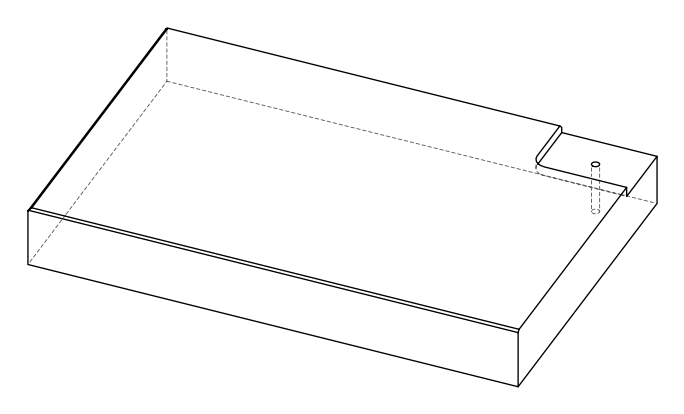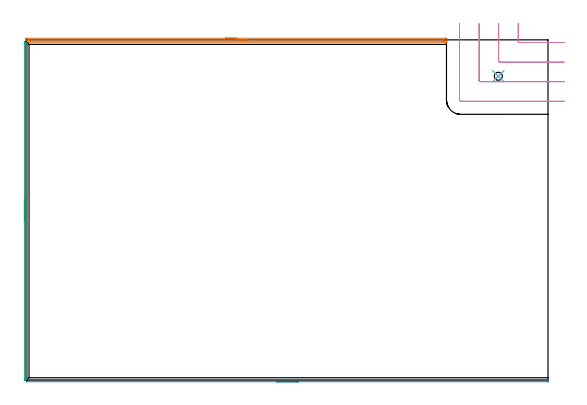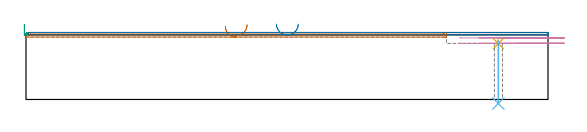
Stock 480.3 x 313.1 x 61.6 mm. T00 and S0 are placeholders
(PLAN: 6 operations, 3 tool changes, 15.2 min)
(1 AREA_MILL | FG_CHAMFER_SURFACE | UGT0205_001 | 6.34 min | 3431 mm3)
(2 AREA_MILL_1 | FG_CHAMFER_SURFACE_1 | UGT0205_001 | 3.98 min | 1158 mm3)
(3 AREA_MILL_2 | FG_CHAMFER_SURFACE_2 | UGT0205_001 | 2.64 min | 1212 mm3)
(4 MILL_CORNER_NOTCH_RECTANGULAR | CORNER_NOTCH_RECTANGULAR | UGT0201_106 | Follow Part, ap 6, ae 75% | 2 min | 62960 mm3)
(5 SPOT_DRILL | STEP1HOLE | NXT0321_9005460120000 | 0.03 min | 2 mm3)
(6 DRILL_THROUGH_HOLE_INTO_CENTER | STEP1HOLE | UGT0301_194 | 0.23 min | 2197 mm3)
(TOOL UGT0205_001 | Chamfer Mill 20 x 3 x 45 deg. | D20 FL50 Z2)
(TOOL UGT0201_106 | End Mill 24 mm | D24 FL25 Z2)
(TOOL NXT0321_9005460120000 | NC Spot Drill, 142deg, 12mm, Carbide, Uncoated | D12 PA142 FL30 Z2)
(TOOL UGT0301_194 | Twist Drill 7.4 mm | D7.4 PA118 FL66 Z2)
(OP 1 AREA_MILL)
G17 G21 G94 G90
T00 M6
G54
G17 G0 G90 X183.45 Y314.6 S1061 M3
G43 Z71.6 H0
Z67.4
G94 G1 X183.488 Z66.528 F250.
X183.602 Z65.664
X183.791 Z64.812
X184.053 Z63.98
X184.387 Z63.174
X184.79 Z62.4
X185.259 Z61.664
X185.79 Z60.972
X186.379 Z60.329
X187.022 Z59.74
X187.714 Z59.209
X188.45 Z58.74
X189.224 Z58.337
X190.03 Z58.003
X190.862 Z57.741
X191.714 Z57.552
X192.578 Z57.438
X193.45 Z57.4
X385.931
X386.29 Y314.599 Z57.401
X386.645 Y314.596 Z57.402
X386.89 Y314.592 Z57.403
X386.9 Y314.249 Z57.746
Y313.972 Z58.023
Y313.374 Z58.62
Y312.82 Z59.176
Y312.5 Z59.496
Y311.946 Z60.05
Y311.626 Z60.369
Y310.657 Z61.342
X386.897 Y310.526 Z61.466
X386.89 Y310.402 Z61.588
X386.736 Y310.4 Z61.6
X3.288
X2.8 Y310.407 Z61.593
X2.772 Y310.431 Z61.569
X2.52 Y310.68 Z61.319
X2.448 Y310.751 Z61.248
X0.312 Y312.887 Z59.111
X0.015 Y313.187 Z58.813
X0.001 Y313.207 Z58.792
X0. Y314.484 Z57.516
X0.01 Y314.594 Z57.405
X0.03 Y314.6 Z57.4
X193.45
Y313.186 Z58.814
X384.504 Y313.185 Z58.815
X384.698 Y313.184 Z58.816
X384.85 Y313.181 Z58.819
X384.882 Y313.179 Z58.821
X384.89 Y313.162 Z58.838
X384.893 Y313.135 Z58.865
X384.899 Y312.988 Z59.012
X384.9 Y312.5 Z59.5
Y312.113 Z59.887
X384.897 Y311.984 Z60.016
X384.893 Y311.881 Z60.119
X384.888 Y311.821 Z60.179
X384.854 Y311.82 Z60.18
X384.504 Y311.816 Z60.184
X384.311 Y311.815 Z60.185
X383.612 Y311.814 Z60.186
X3.988 Y311.815 Z60.185
X3.901 Y311.816 Z60.184
X3.858 Y311.819 Z60.181
X3.841 Y311.821 Z60.179
X3.288 Y312.361 Z59.639
X2.767 Y312.884 Z59.116
X2.613 Y313.042 Z58.958
X2.498 Y313.163 Z58.837
X2.487 Y313.182 Z58.818
X2.49
X2.59 Y313.184 Z58.816
X3.288 Y313.186 Z58.814
X3.481
X193.45
X194.322 Z58.852
X195.187 Z58.966
X196.038 Z59.155
X196.87 Z59.417
X197.676 Z59.751
X198.45 Z60.154
X199.186 Z60.623
X199.878 Z61.154
X200.521 Z61.743
X201.11 Z62.386
X201.642 Z63.078
X202.11 Z63.814
X202.513 Z64.588
X202.847 Z65.394
X203.109 Z66.226
X203.298 Z67.078
X203.412 Z67.943
X203.45 Z68.814
G0 Z71.6
M5
M2
(OP 2 AREA_MILL_1)
G17 G21 G94 G90
T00 M6
G54
G17 G0 G90 X250.45 Y-1.5 S1061 M3
G43 Z71.6 H0
Z69.4
G94 G1 X250.412 Z68.528 F250.
X250.298 Z67.664
X250.109 Z66.812
X249.847 Z65.98
X249.513 Z65.174
X249.11 Z64.4
X248.641 Z63.664
X248.11 Z62.972
X247.521 Z62.329
X246.878 Z61.74
X246.186 Z61.208
X245.45 Z60.74
X244.676 Z60.337
X243.87 Z60.003
X243.038 Z59.741
X242.186 Z59.552
X241.322 Z59.438
X240.45 Z59.4
X0.752
X0.665 Y-1.496 Z59.403
X0.619 Y-1.491 Z59.404
X0.731 Y-1.369 Z59.53
X2.572 Y0.472 Z61.372
X2.733 Y0.63 Z61.528
X2.805 Y0.696 Z61.589
X3.02 Y0.7 Z61.6
X480.116
X480.29 Y0.697 Z61.588
X480.296 Y0.606 Z61.498
X480.3 Y0.507 Z61.407
Y0.312 Z61.212
Y-0.4 Z60.495
Y-0.756 Z60.14
X480.297 Y-1.266 Z59.63
X480.294 Y-1.491 Z59.405
X480.234 Y-1.494 Z59.404
X479.995 Y-1.5 Z59.4
X240.45
X239.578 Z59.438
X238.713 Z59.552
X237.862 Z59.741
X237.03 Z60.003
X236.224 Z60.337
X235.45 Z60.74
X234.714 Z61.208
X234.022 Z61.74
X233.379 Z62.329
X232.79 Z62.972
X232.258 Z63.664
X231.79 Z64.4
X231.387 Z65.174
X231.053 Z65.98
X230.791 Z66.812
X230.602 Z67.664
X230.488 Z68.528
X230.45 Z69.4
G0 Z71.6
M5
M2
(OP 3 AREA_MILL_2)
G17 G21 G94 G90
T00 M6
G54
G17 G0 G90 X-1.5 Y145.85 S1061 M3
G43 Z71.6 H0
Z68.8
G94 G1 Y145.888 Z67.928 F250.
Y146.002 Z67.063
Y146.191 Z66.212
Y146.453 Z65.38
Y146.787 Z64.574
Y147.19 Z63.8
Y147.658 Z63.064
Y148.189 Z62.372
Y148.779 Z61.729
Y149.422 Z61.14
Y150.114 Z60.608
Y150.85 Z60.14
Y151.624 Z59.737
Y152.43 Z59.403
Y153.262 Z59.141
Y154.113 Z58.952
Y154.978 Z58.838
Y155.85 Z58.8
Y311.443
X-1.499 Y311.692
X-1.498 Y311.694 Z58.801
X-1.492 Y311.692 Z58.807
X-1.244 Y311.443 Z59.056
X-1.195 Y311.395 Z59.104
X-0.986 Y311.188 Z59.31
X-0.897 Y311.097 Z59.402
X-0.78 Y310.98 Z59.519
X-0.691 Y310.892 Z59.605
X-0.6 Y310.8 Z59.699
X-0.487 Y310.687 Z59.813
X-0.395 Y310.597 Z59.901
X-0.303 Y310.503 Z59.997
X-0.194 Y310.394 Z60.106
X-0.1 Y310.302 Z60.196
X-0.005 Y310.205 Z60.294
X0.1 Y310.1 Z60.399
X0.195 Y310.006 Z60.491
X0.292 Y309.908 Z60.592
X0.393 Y309.807 Z60.692
X0.491 Y309.711 Z60.787
X0.59 Y309.61 Z60.889
X0.686 Y309.514 Z60.986
X0.786 Y309.416 Z61.082
X0.888 Y309.313 Z61.186
X1.229 Y308.972 Z61.527
X1.243 Y308.958 Z61.539
X1.309 Y308.887 Z61.586
X1.3 Y308.424 Z61.6
Y2.385
X1.306 Y2.213 Z61.591
X1.264 Y2.162 Z61.559
X1.229 Y2.128 Z61.527
X0.595 Y1.494 Z60.894
X0.491 Y1.389 Z60.787
X0.388 Y1.288 Z60.688
X0.297 Y1.197 Z60.597
X0.195 Y1.093 Z60.491
X0.095 Y0.995 Z60.394
X0. Y0.9 Z60.299
X-0.1 Y0.798 Z60.196
X-0.199 Y0.701 Z60.101
X-0.298 Y0.602 Z60.002
X-0.395 Y0.503 Z59.901
X-0.492 Y0.408 Z59.808
X-0.595 Y0.305 Z59.705
X-0.691 Y0.208 Z59.605
X-0.785 Y0.115 Z59.514
X-0.893 Y0.007 Z59.407
X-0.901 Y0. Z59.398
X-1.074 Z59.226
X-1.238 Z59.062
X-1.494 Y0.01 Z58.806
X-1.5 Y0.065 Z58.8
Y155.85
Y156.721 Z58.838
Y157.586 Z58.952
Y158.438 Z59.141
Y159.27 Z59.403
Y160.076 Z59.737
Y160.85 Z60.14
Y161.586 Z60.608
Y162.278 Z61.14
Y162.921 Z61.729
Y163.51 Z62.372
Y164.041 Z63.064
Y164.51 Z63.8
Y164.913 Z64.574
Y165.247 Z65.38
Y165.509 Z66.212
Y165.698 Z67.063
Y165.812 Z67.928
Y165.85 Z68.8
G0 Z71.6
M5
M2
(OP 4 MILL_CORNER_NOTCH_RECTANGULAR)
G17 G21 G94 G90
T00 M6
G54
G17 G0 G90 X452.9 Y328.1 S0 M3
G43 Z71.6 H0
Z56.65
G94 G1 Y325.1 F250.
Y311.794 F500.
G3 X454.094 Y310.6 R1.2
G1 X492.3
X495.3 F250.
G0 Z71.6
X434.9 Y328.1
Z56.65
G1 Y325.1
Y293.794 F500.
G3 X436.094 Y292.6 R1.2
G1 X492.3
X495.3 F250.
G0 Z71.6
X416.9 Y328.1
Z56.65
G1 Y325.1
Y275.794 F500.
G3 X418.094 Y274.6 R1.2
G1 X492.3
X495.3 F250.
G0 Z71.6
X398.9 Y328.1
Z56.65
G1 Y325.1
Y257.794 F500.
G3 X400.094 Y256.6 R1.2
G1 X492.3
X495.3 F250.
G0 Z71.6
X452.9 Y328.1
Z51.7
G1 Y325.1
Y311.794 F500.
G3 X454.094 Y310.6 R1.2
G1 X492.3
X495.3 F250.
G0 Z71.6
X434.9 Y328.1
Z51.7
G1 Y325.1
Y293.794 F500.
G3 X436.094 Y292.6 R1.2
G1 X492.3
X495.3 F250.
G0 Z71.6
X416.9 Y328.1
Z51.7
G1 Y325.1
Y275.794 F500.
G3 X418.094 Y274.6 R1.2
G1 X492.3
X495.3 F250.
G0 Z71.6
X398.9 Y328.1
Z51.7
G1 Y325.1
Y257.794 F500.
G3 X400.094 Y256.6 R1.2
G1 X492.3
X495.3 F250.
G0 Z71.6
M5
M2
(OP 5 SPOT_DRILL)
G17 G21 G94 G90
T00 M6
G54
G17 G0 G90 X434.6 Y279.6 S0 M3
G43 Z71.6 H0
G94 G81 G98 Z51.381 F250. R54.7
G80
M5
M2
(OP 6 DRILL_THROUGH_HOLE_INTO_CENTER)
G17 G21 G94 G90
T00 M6
G54
G17 G0 G90 X434.6 Y279.6 S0 M3
G43 Z71.6 H0
G94 G73 G98 Z-3.723 F250. Q6.928 R53.7
G80
M5
M2
